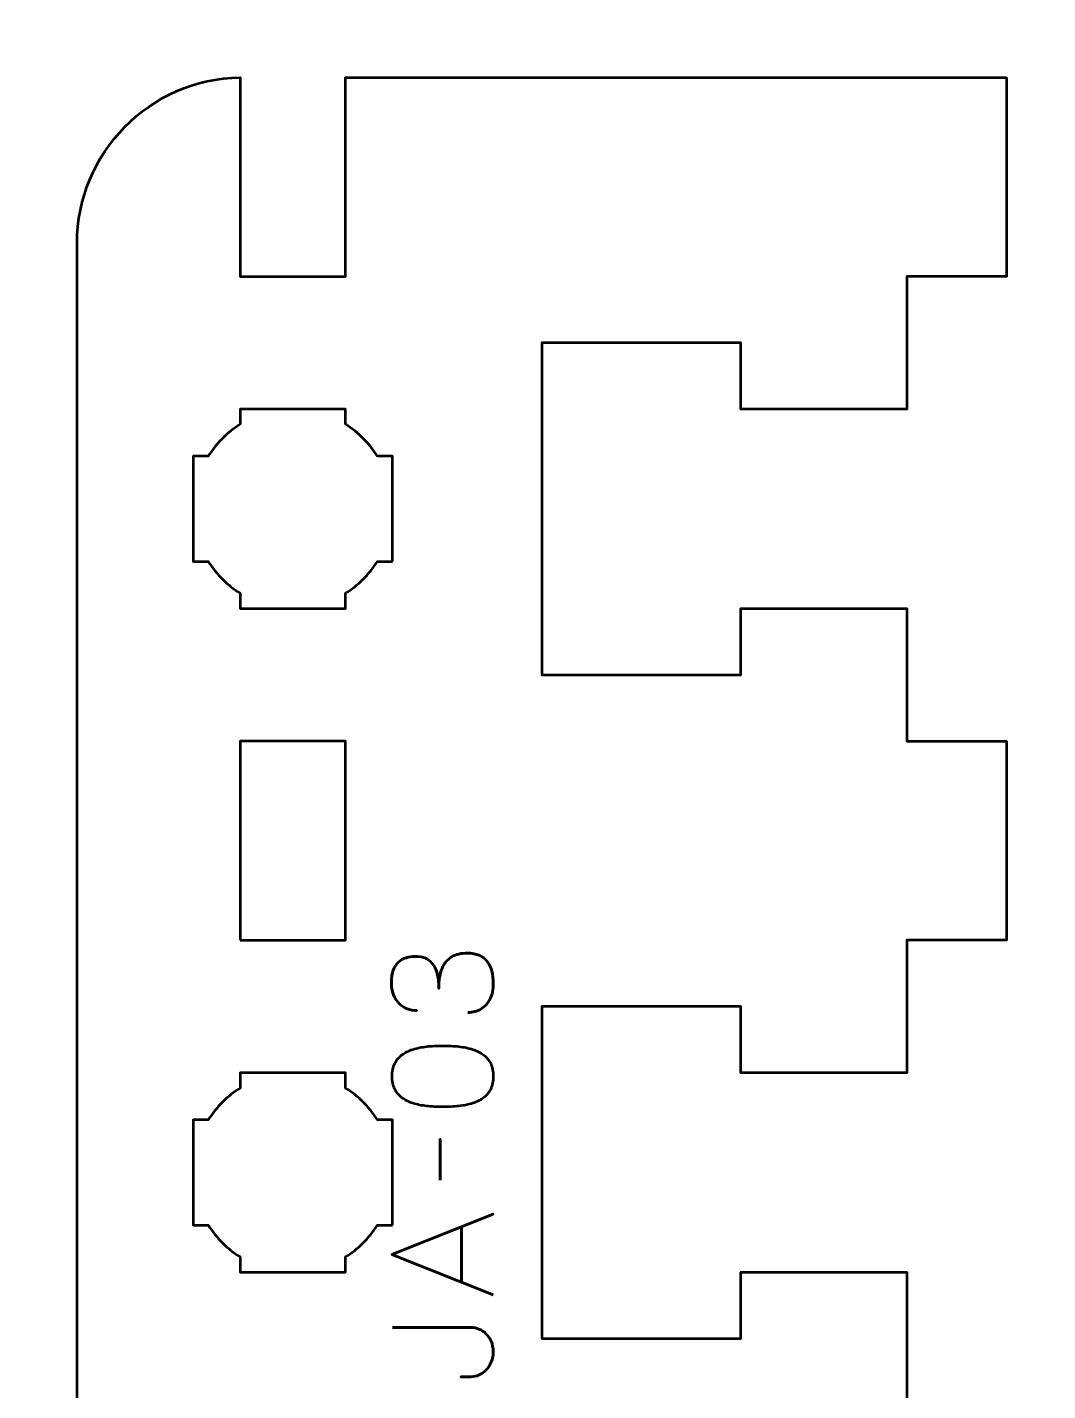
# Model space of a CAD drawing. Header units: centimetres. Extents: x -21 to 0, y -29.7 to 0.
# Drawn here: x -10.5 to -7.426, y -25.758 to -21.649 of the extents above; entities that cross this region are included whole.
import ezdxf

# ---------------------------------------------------------------- set-up
doc = ezdxf.new("R2010")
doc.units = ezdxf.units.CM
doc.header["$MEASUREMENT"] = 0
doc.layers.add('Layer 1', color=7, linetype='Continuous')

msp = doc.modelspace()

# ---------------------------------------------------------------- linework, layer by layer
at = {"layer": 'Layer 1', "color": 22, "lineweight": 53}
msp.add_open_spline([(-21.00003, -29.19995), (-21.00003, -29.19995), (-21.00003, -0.49992), (-21.00003, -0.49992), (-21.00003, -0.49992), (-21.00003, -0.22295), (-20.77694, 0.00004), (-20.49994, 0.00004), (-20.49994, 0.00004), (-20.49994, 0.00004), (-0.50008, 0.00004), (-0.50008, 0.00004), (-0.50008, 0.00004), (-0.22294, 0.00004), (0.00002, -0.22295), (0.00002, -0.49992), (0.00002, -0.49992), (0.00002, -0.49992), (0.00002, -29.19995), (0.00002, -29.19995), (0.00002, -29.19995), (0.00002, -29.47695), (-0.22294, -29.70004), (-0.50008, -29.70004), (-0.50008, -29.70004), (-0.50008, -29.70004), (-20.49994, -29.70004), (-20.49994, -29.70004), (-20.49994, -29.70004), (-20.77694, -29.70004), (-21.00003, -29.47695), (-21.00003, -29.19995)], degree=3, knots=[0, 0, 0, 0, 0.125, 0.125, 0.125, 0.125, 0.25, 0.25, 0.25, 0.25, 0.375, 0.375, 0.375, 0.375, 0.5, 0.5, 0.5, 0.5, 0.625, 0.625, 0.625, 0.625, 0.75, 0.75, 0.75, 0.75, 0.875, 0.875, 0.875, 0.875, 1, 1, 1, 1], dxfattribs=at)
at = {"layer": 'Layer 1', "color": 114, "lineweight": 53}
msp.add_open_spline([(-7.55, -21.80006), (-7.55, -21.80006), (-7.85, -21.80006), (-7.85, -21.80006), (-7.85, -21.80006), (-7.85, -21.80006), (-7.84999, -21.80006), (-7.84999, -21.80006), (-7.84999, -21.80006), (-7.84999, -21.80006), (-9.54125, -21.80006), (-9.54125, -21.80006), (-9.54125, -21.80006), (-9.54125, -21.80006), (-9.54125, -22.40006), (-9.54125, -22.40006), (-9.54125, -22.40006), (-9.54125, -22.40006), (-9.85875, -22.40006), (-9.85875, -22.40006), (-9.85875, -22.40006), (-9.85875, -22.40006), (-9.85875, -21.80017), (-9.85875, -21.80017), (-9.85875, -21.80017), (-10.1308, -21.80484), (-10.35, -22.0269), (-10.35, -22.30006), (-10.35, -22.30006), (-10.35, -22.30006), (-10.35, -27.90005), (-10.35, -27.90005), (-10.35, -27.90005), (-10.35, -28.17321), (-10.1308, -28.39527), (-9.85875, -28.39994), (-9.85875, -28.39994), (-9.85875, -28.39994), (-9.85875, -27.80005), (-9.85875, -27.80005), (-9.85875, -27.80005), (-9.85875, -27.80005), (-9.54125, -27.80005), (-9.54125, -27.80005), (-9.54125, -27.80005), (-9.54125, -27.80005), (-9.54125, -28.39812), (-9.54125, -28.39812), (-9.54125, -28.39812), (-9.54125, -28.39812), (-7.55, -28.38755), (-7.55, -28.38755), (-7.55, -28.38755), (-7.55, -28.38755), (-7.55, -27.80005), (-7.55, -27.80005), (-7.55, -27.80005), (-7.55, -27.80005), (-7.85, -27.80005), (-7.85, -27.80005), (-7.85, -27.80005), (-7.85, -27.80005), (-7.85, -27.40005), (-7.85, -27.40005), (-7.85, -27.40005), (-7.85, -27.40005), (-8.35, -27.40005), (-8.35, -27.40005), (-8.35, -27.40005), (-8.35, -27.40005), (-8.35001, -27.60005), (-8.35001, -27.60005), (-8.35001, -27.60005), (-8.35001, -27.60005), (-8.95, -27.60005), (-8.95, -27.60005), (-8.95, -27.60005), (-8.95, -27.21672), (-8.95, -26.98338), (-8.95, -26.60005), (-8.95, -26.60005), (-8.95, -26.60005), (-8.35001, -26.60005), (-8.35001, -26.60005), (-8.35001, -26.60005), (-8.35001, -26.60005), (-8.35, -26.80005), (-8.35, -26.80005), (-8.35, -26.80005), (-8.35, -26.80005), (-7.84999, -26.80005), (-7.84999, -26.80005), (-7.84999, -26.80005), (-7.84999, -26.80005), (-7.85, -26.40005), (-7.85, -26.40005), (-7.85, -26.40005), (-7.85, -26.40005), (-7.55, -26.40005), (-7.55, -26.40005), (-7.55, -26.40005), (-7.55, -26.40005), (-7.55, -25.80005), (-7.55, -25.80005), (-7.55, -25.80005), (-7.55, -25.80005), (-7.85, -25.80005), (-7.85, -25.80005), (-7.85, -25.80005), (-7.85, -25.80005), (-7.85, -25.40005), (-7.85, -25.40005), (-7.85, -25.40005), (-7.85, -25.40005), (-8.35, -25.40005), (-8.35, -25.40005), (-8.35, -25.40005), (-8.35, -25.40005), (-8.35001, -25.60005), (-8.35001, -25.60005), (-8.35001, -25.60005), (-8.35001, -25.60005), (-8.95, -25.60005), (-8.95, -25.60005), (-8.95, -25.60005), (-8.95, -25.21672), (-8.95, -24.98339), (-8.95, -24.60006), (-8.95, -24.60006), (-8.95, -24.60006), (-8.35001, -24.60006), (-8.35001, -24.60006), (-8.35001, -24.60006), (-8.35001, -24.60006), (-8.35, -24.80006), (-8.35, -24.80006), (-8.35, -24.80006), (-8.35, -24.80006), (-7.84999, -24.80006), (-7.84999, -24.80006), (-7.84999, -24.80006), (-7.84999, -24.80006), (-7.85, -24.40006), (-7.85, -24.40006), (-7.85, -24.40006), (-7.85, -24.40006), (-7.55, -24.40006), (-7.55, -24.40006), (-7.55, -24.40006), (-7.55, -24.40006), (-7.55, -23.80006), (-7.55, -23.80006), (-7.55, -23.80006), (-7.55, -23.80006), (-7.85, -23.80006), (-7.85, -23.80006), (-7.85, -23.80006), (-7.85, -23.80006), (-7.85, -23.40006), (-7.85, -23.40006), (-7.85, -23.40006), (-7.85, -23.40006), (-8.35, -23.40006), (-8.35, -23.40006), (-8.35, -23.40006), (-8.35, -23.40006), (-8.35001, -23.60006), (-8.35001, -23.60006), (-8.35001, -23.60006), (-8.35001, -23.60006), (-8.95, -23.60006), (-8.95, -23.60006), (-8.95, -23.60006), (-8.95, -23.21673), (-8.95, -22.98339), (-8.95, -22.60006), (-8.95, -22.60006), (-8.95, -22.60006), (-8.35001, -22.60006), (-8.35001, -22.60006), (-8.35001, -22.60006), (-8.35001, -22.60006), (-8.35, -22.80006), (-8.35, -22.80006), (-8.35, -22.80006), (-8.35, -22.80006), (-7.84999, -22.80006), (-7.84999, -22.80006), (-7.84999, -22.80006), (-7.84999, -22.80006), (-7.85, -22.40006), (-7.85, -22.40006), (-7.85, -22.40006), (-7.85, -22.40006), (-7.55, -22.40006), (-7.55, -22.40006), (-7.55, -22.40006), (-7.55, -22.40006), (-7.55, -21.80006), (-7.55, -21.80006)], degree=3, knots=[0, 0, 0, 0, 0.02, 0.02, 0.02, 0.02, 0.04, 0.04, 0.04, 0.04, 0.06, 0.06, 0.06, 0.06, 0.08, 0.08, 0.08, 0.08, 0.1, 0.1, 0.1, 0.1, 0.12, 0.12, 0.12, 0.12, 0.14, 0.14, 0.14, 0.14, 0.16, 0.16, 0.16, 0.16, 0.18, 0.18, 0.18, 0.18, 0.2, 0.2, 0.2, 0.2, 0.22, 0.22, 0.22, 0.22, 0.24, 0.24, 0.24, 0.24, 0.26, 0.26, 0.26, 0.26, 0.28, 0.28, 0.28, 0.28, 0.3, 0.3, 0.3, 0.3, 0.32, 0.32, 0.32, 0.32, 0.34, 0.34, 0.34, 0.34, 0.36, 0.36, 0.36, 0.36, 0.38, 0.38, 0.38, 0.38, 0.4, 0.4, 0.4, 0.4, 0.42, 0.42, 0.42, 0.42, 0.44, 0.44, 0.44, 0.44, 0.46, 0.46, 0.46, 0.46, 0.48, 0.48, 0.48, 0.48, 0.5, 0.5, 0.5, 0.5, 0.52, 0.52, 0.52, 0.52, 0.54, 0.54, 0.54, 0.54, 0.56, 0.56, 0.56, 0.56, 0.58, 0.58, 0.58, 0.58, 0.6, 0.6, 0.6, 0.6, 0.62, 0.62, 0.62, 0.62, 0.64, 0.64, 0.64, 0.64, 0.66, 0.66, 0.66, 0.66, 0.68, 0.68, 0.68, 0.68, 0.7, 0.7, 0.7, 0.7, 0.72, 0.72, 0.72, 0.72, 0.74, 0.74, 0.74, 0.74, 0.76, 0.76, 0.76, 0.76, 0.78, 0.78, 0.78, 0.78, 0.8, 0.8, 0.8, 0.8, 0.82, 0.82, 0.82, 0.82, 0.84, 0.84, 0.84, 0.84, 0.86, 0.86, 0.86, 0.86, 0.88, 0.88, 0.88, 0.88, 0.9, 0.9, 0.9, 0.9, 0.92, 0.92, 0.92, 0.92, 0.94, 0.94, 0.94, 0.94, 0.96, 0.96, 0.96, 0.96, 0.98, 0.98, 0.98, 0.98, 1, 1, 1, 1], dxfattribs=at)
at = {"layer": 'Layer 1', "color": 250, "lineweight": 53}
for points, knots in [([(-9.4, -23.25881), (-9.4, -23.25881), (-9.44544, -23.25881), (-9.44544, -23.25881), (-9.44544, -23.25881), (-9.46967, -23.29757), (-9.5025, -23.33039), (-9.54125, -23.35462), (-9.54125, -23.35462), (-9.54125, -23.35462), (-9.54125, -23.40006), (-9.54125, -23.40006), (-9.54125, -23.40006), (-9.54125, -23.40006), (-9.7, -23.40006), (-9.7, -23.40006), (-9.7, -23.40006), (-9.7, -23.40006), (-9.85875, -23.40006), (-9.85875, -23.40006), (-9.85875, -23.40006), (-9.85875, -23.40006), (-9.85875, -23.35462), (-9.85875, -23.35462), (-9.85875, -23.35462), (-9.8975, -23.33039), (-9.93033, -23.29757), (-9.95456, -23.25881), (-9.95456, -23.25881), (-9.95456, -23.25881), (-10, -23.25881), (-10, -23.25881), (-10, -23.25881), (-10, -23.25881), (-10, -23.10006), (-10, -23.10006), (-10, -23.10006), (-10, -23.10006), (-10, -22.94131), (-10, -22.94131), (-10, -22.94131), (-10, -22.94131), (-9.95456, -22.94131), (-9.95456, -22.94131), (-9.95456, -22.94131), (-9.93033, -22.90255), (-9.8975, -22.86973), (-9.85875, -22.8455), (-9.85875, -22.8455), (-9.85875, -22.8455), (-9.85875, -22.80006), (-9.85875, -22.80006), (-9.85875, -22.80006), (-9.85875, -22.80006), (-9.7, -22.80006), (-9.7, -22.80006), (-9.7, -22.80006), (-9.7, -22.80006), (-9.54125, -22.80006), (-9.54125, -22.80006), (-9.54125, -22.80006), (-9.54125, -22.80006), (-9.54125, -22.8455), (-9.54125, -22.8455), (-9.54125, -22.8455), (-9.5025, -22.86973), (-9.46967, -22.90255), (-9.44544, -22.94131), (-9.44544, -22.94131), (-9.44544, -22.94131), (-9.4, -22.94131), (-9.4, -22.94131), (-9.4, -22.94131), (-9.4, -22.94131), (-9.4, -23.10006), (-9.4, -23.10006), (-9.4, -23.10006), (-9.4, -23.10006), (-9.4, -23.25881), (-9.4, -23.25881)], [0, 0, 0, 0, 0.05, 0.05, 0.05, 0.05, 0.1, 0.1, 0.1, 0.1, 0.15, 0.15, 0.15, 0.15, 0.2, 0.2, 0.2, 0.2, 0.25, 0.25, 0.25, 0.25, 0.3, 0.3, 0.3, 0.3, 0.35, 0.35, 0.35, 0.35, 0.4, 0.4, 0.4, 0.4, 0.45, 0.45, 0.45, 0.45, 0.5, 0.5, 0.5, 0.5, 0.55, 0.55, 0.55, 0.55, 0.6, 0.6, 0.6, 0.6, 0.65, 0.65, 0.65, 0.65, 0.7, 0.7, 0.7, 0.7, 0.75, 0.75, 0.75, 0.75, 0.8, 0.8, 0.8, 0.8, 0.85, 0.85, 0.85, 0.85, 0.9, 0.9, 0.9, 0.9, 0.95, 0.95, 0.95, 0.95, 1, 1, 1, 1]), ([(-9.85875, -24.40006), (-9.85875, -24.40006), (-9.85875, -23.80006), (-9.85875, -23.80006), (-9.85875, -23.80006), (-9.85875, -23.80006), (-9.54125, -23.80006), (-9.54125, -23.80006), (-9.54125, -23.80006), (-9.54125, -23.80006), (-9.54125, -24.40006), (-9.54125, -24.40006), (-9.54125, -24.40006), (-9.54125, -24.40006), (-9.85875, -24.40006), (-9.85875, -24.40006)], [0, 0, 0, 0, 0.25, 0.25, 0.25, 0.25, 0.5, 0.5, 0.5, 0.5, 0.75, 0.75, 0.75, 0.75, 1, 1, 1, 1]), ([(-9.4, -25.2588), (-9.4, -25.2588), (-9.44544, -25.2588), (-9.44544, -25.2588), (-9.44544, -25.2588), (-9.46967, -25.29756), (-9.5025, -25.33038), (-9.54125, -25.35461), (-9.54125, -25.35461), (-9.54125, -25.35461), (-9.54125, -25.40005), (-9.54125, -25.40005), (-9.54125, -25.40005), (-9.54125, -25.40005), (-9.7, -25.40005), (-9.7, -25.40005), (-9.7, -25.40005), (-9.7, -25.40005), (-9.85875, -25.40005), (-9.85875, -25.40005), (-9.85875, -25.40005), (-9.85875, -25.40005), (-9.85875, -25.35461), (-9.85875, -25.35461), (-9.85875, -25.35461), (-9.8975, -25.33038), (-9.93033, -25.29756), (-9.95456, -25.2588), (-9.95456, -25.2588), (-9.95456, -25.2588), (-10, -25.2588), (-10, -25.2588), (-10, -25.2588), (-10, -25.2588), (-10, -25.10005), (-10, -25.10005), (-10, -25.10005), (-10, -25.10005), (-10, -24.94131), (-10, -24.94131), (-10, -24.94131), (-10, -24.94131), (-9.95456, -24.94131), (-9.95456, -24.94131), (-9.95456, -24.94131), (-9.93033, -24.90255), (-9.8975, -24.86973), (-9.85875, -24.8455), (-9.85875, -24.8455), (-9.85875, -24.8455), (-9.85875, -24.80006), (-9.85875, -24.80006), (-9.85875, -24.80006), (-9.85875, -24.80006), (-9.7, -24.80006), (-9.7, -24.80006), (-9.7, -24.80006), (-9.7, -24.80006), (-9.54125, -24.80006), (-9.54125, -24.80006), (-9.54125, -24.80006), (-9.54125, -24.80006), (-9.54125, -24.8455), (-9.54125, -24.8455), (-9.54125, -24.8455), (-9.5025, -24.86973), (-9.46967, -24.90255), (-9.44544, -24.94131), (-9.44544, -24.94131), (-9.44544, -24.94131), (-9.4, -24.94131), (-9.4, -24.94131), (-9.4, -24.94131), (-9.4, -24.94131), (-9.4, -25.10005), (-9.4, -25.10005), (-9.4, -25.10005), (-9.4, -25.10005), (-9.4, -25.2588), (-9.4, -25.2588)], [0, 0, 0, 0, 0.05, 0.05, 0.05, 0.05, 0.1, 0.1, 0.1, 0.1, 0.15, 0.15, 0.15, 0.15, 0.2, 0.2, 0.2, 0.2, 0.25, 0.25, 0.25, 0.25, 0.3, 0.3, 0.3, 0.3, 0.35, 0.35, 0.35, 0.35, 0.4, 0.4, 0.4, 0.4, 0.45, 0.45, 0.45, 0.45, 0.5, 0.5, 0.5, 0.5, 0.55, 0.55, 0.55, 0.55, 0.6, 0.6, 0.6, 0.6, 0.65, 0.65, 0.65, 0.65, 0.7, 0.7, 0.7, 0.7, 0.75, 0.75, 0.75, 0.75, 0.8, 0.8, 0.8, 0.8, 0.85, 0.85, 0.85, 0.85, 0.9, 0.9, 0.9, 0.9, 0.95, 0.95, 0.95, 0.95, 1, 1, 1, 1])]:
    msp.add_open_spline(points, degree=3, knots=knots, dxfattribs=at)
at = {"layer": 'Layer 1', "color": 30, "lineweight": 53}
for points, knots in [([(-9.17274, -24.61768), (-9.1575, -24.61761), (-9.14424, -24.61408), (-9.13274, -24.6071), (-9.13274, -24.6071), (-9.12131, -24.60011), (-9.11235, -24.59016), (-9.10593, -24.57718), (-9.10593, -24.57718), (-9.09951, -24.5642), (-9.09626, -24.54861), (-9.09612, -24.53047), (-9.09612, -24.53047), (-9.09612, -24.51686), (-9.09753, -24.50451), (-9.10049, -24.49329), (-9.10049, -24.49329), (-9.10346, -24.48214), (-9.10804, -24.47255), (-9.11432, -24.46443), (-9.11432, -24.46443), (-9.1206, -24.45632), (-9.12872, -24.45011), (-9.13859, -24.44567), (-9.13859, -24.44567), (-9.14854, -24.44129), (-9.16047, -24.43911), (-9.17444, -24.43904), (-9.17444, -24.43904), (-9.19306, -24.43896), (-9.2088, -24.44277), (-9.22157, -24.45032), (-9.22157, -24.45032), (-9.23434, -24.45787), (-9.24393, -24.46959), (-9.25049, -24.48532), (-9.25049, -24.48532), (-9.25706, -24.50105), (-9.26037, -24.52123), (-9.26037, -24.54571), (-9.26037, -24.54571), (-9.2603, -24.52744), (-9.26199, -24.51213), (-9.26545, -24.49964), (-9.26545, -24.49964), (-9.26891, -24.48722), (-9.27378, -24.47728), (-9.28013, -24.4698), (-9.28013, -24.4698), (-9.28641, -24.46232), (-9.29389, -24.45689), (-9.30249, -24.45364), (-9.30249, -24.45364), (-9.31103, -24.45032), (-9.32041, -24.4487), (-9.33064, -24.44877), (-9.33064, -24.44877), (-9.34088, -24.4487), (-9.35033, -24.45011), (-9.35908, -24.45293), (-9.35908, -24.45293), (-9.36783, -24.45569), (-9.37552, -24.4602), (-9.38208, -24.46634), (-9.38208, -24.46634), (-9.38864, -24.47248), (-9.39379, -24.48059), (-9.39746, -24.49054), (-9.39746, -24.49054), (-9.40113, -24.50056), (-9.40296, -24.51277), (-9.40303, -24.52709), (-9.40303, -24.52709), (-9.40296, -24.54134), (-9.40085, -24.55383), (-9.39675, -24.56441), (-9.39675, -24.56441), (-9.39266, -24.57507), (-9.38709, -24.58381), (-9.37996, -24.59087), (-9.37996, -24.59087), (-9.37284, -24.59785), (-9.36472, -24.60308), (-9.35555, -24.60653), (-9.35555, -24.60653), (-9.34638, -24.61006), (-9.33664, -24.61175), (-9.32641, -24.61175), (-9.32641, -24.61175), (-9.33664, -24.61175), (-9.34638, -24.61006), (-9.35555, -24.60653), (-9.35555, -24.60653), (-9.36472, -24.60308), (-9.37284, -24.59785), (-9.37996, -24.59087), (-9.37996, -24.59087), (-9.38709, -24.58381), (-9.39266, -24.57507), (-9.39675, -24.56441), (-9.39675, -24.56441), (-9.40085, -24.55383), (-9.40296, -24.54134), (-9.40303, -24.52709), (-9.40303, -24.52709), (-9.40296, -24.51277), (-9.40113, -24.50056), (-9.39746, -24.49054), (-9.39746, -24.49054), (-9.39379, -24.48059), (-9.38864, -24.47248), (-9.38208, -24.46634), (-9.38208, -24.46634), (-9.37552, -24.4602), (-9.36783, -24.45569), (-9.35908, -24.45293), (-9.35908, -24.45293), (-9.35033, -24.45011), (-9.34088, -24.4487), (-9.33064, -24.44877), (-9.33064, -24.44877), (-9.32041, -24.4487), (-9.31103, -24.45032), (-9.30249, -24.45364), (-9.30249, -24.45364), (-9.29389, -24.45689), (-9.28641, -24.46232), (-9.28013, -24.4698), (-9.28013, -24.4698), (-9.27378, -24.47728), (-9.26891, -24.48722), (-9.26545, -24.49964), (-9.26545, -24.49964), (-9.26199, -24.51213), (-9.2603, -24.52744), (-9.26037, -24.54571), (-9.26037, -24.54571), (-9.26037, -24.52123), (-9.25706, -24.50105), (-9.25049, -24.48532), (-9.25049, -24.48532), (-9.24393, -24.46959), (-9.23434, -24.45787), (-9.22157, -24.45032), (-9.22157, -24.45032), (-9.2088, -24.44277), (-9.19306, -24.43896), (-9.17444, -24.43904), (-9.17444, -24.43904), (-9.16047, -24.43911), (-9.14854, -24.44129), (-9.13859, -24.44567), (-9.13859, -24.44567), (-9.12872, -24.45011), (-9.1206, -24.45632), (-9.11432, -24.46443), (-9.11432, -24.46443), (-9.10804, -24.47255), (-9.10346, -24.48214), (-9.10049, -24.49329), (-9.10049, -24.49329), (-9.09753, -24.50451), (-9.09612, -24.51686), (-9.09612, -24.53047), (-9.09612, -24.53047), (-9.09626, -24.54861), (-9.09951, -24.5642), (-9.10593, -24.57718), (-9.10593, -24.57718), (-9.11235, -24.59016), (-9.12131, -24.60011), (-9.13274, -24.6071), (-9.13274, -24.6071), (-9.14424, -24.61408), (-9.1575, -24.61761), (-9.17274, -24.61768)], [0, 0, 0, 0, 0.0227273, 0.0227273, 0.0227273, 0.0227273, 0.0454545, 0.0454545, 0.0454545, 0.0454545, 0.0681818, 0.0681818, 0.0681818, 0.0681818, 0.0909091, 0.0909091, 0.0909091, 0.0909091, 0.1136364, 0.1136364, 0.1136364, 0.1136364, 0.1363636, 0.1363636, 0.1363636, 0.1363636, 0.1590909, 0.1590909, 0.1590909, 0.1590909, 0.1818182, 0.1818182, 0.1818182, 0.1818182, 0.2045455, 0.2045455, 0.2045455, 0.2045455, 0.2272727, 0.2272727, 0.2272727, 0.2272727, 0.25, 0.25, 0.25, 0.25, 0.2727273, 0.2727273, 0.2727273, 0.2727273, 0.2954545, 0.2954545, 0.2954545, 0.2954545, 0.3181818, 0.3181818, 0.3181818, 0.3181818, 0.3409091, 0.3409091, 0.3409091, 0.3409091, 0.3636364, 0.3636364, 0.3636364, 0.3636364, 0.3863636, 0.3863636, 0.3863636, 0.3863636, 0.4090909, 0.4090909, 0.4090909, 0.4090909, 0.4318182, 0.4318182, 0.4318182, 0.4318182, 0.4545455, 0.4545455, 0.4545455, 0.4545455, 0.4772727, 0.4772727, 0.4772727, 0.4772727, 0.5, 0.5, 0.5, 0.5, 0.5227273, 0.5227273, 0.5227273, 0.5227273, 0.5454545, 0.5454545, 0.5454545, 0.5454545, 0.5681818, 0.5681818, 0.5681818, 0.5681818, 0.5909091, 0.5909091, 0.5909091, 0.5909091, 0.6136364, 0.6136364, 0.6136364, 0.6136364, 0.6363636, 0.6363636, 0.6363636, 0.6363636, 0.6590909, 0.6590909, 0.6590909, 0.6590909, 0.6818182, 0.6818182, 0.6818182, 0.6818182, 0.7045455, 0.7045455, 0.7045455, 0.7045455, 0.7272727, 0.7272727, 0.7272727, 0.7272727, 0.75, 0.75, 0.75, 0.75, 0.7727273, 0.7727273, 0.7727273, 0.7727273, 0.7954545, 0.7954545, 0.7954545, 0.7954545, 0.8181818, 0.8181818, 0.8181818, 0.8181818, 0.8409091, 0.8409091, 0.8409091, 0.8409091, 0.8636364, 0.8636364, 0.8636364, 0.8636364, 0.8863636, 0.8863636, 0.8863636, 0.8863636, 0.9090909, 0.9090909, 0.9090909, 0.9090909, 0.9318182, 0.9318182, 0.9318182, 0.9318182, 0.9545455, 0.9545455, 0.9545455, 0.9545455, 0.9772727, 0.9772727, 0.9772727, 0.9772727, 1, 1, 1, 1]), ([(-9.09612, -24.81029), (-9.09619, -24.79548), (-9.0988, -24.78271), (-9.10388, -24.77205), (-9.10388, -24.77205), (-9.10896, -24.76147), (-9.11623, -24.75265), (-9.12547, -24.7456), (-9.12547, -24.7456), (-9.13478, -24.73861), (-9.14579, -24.73311), (-9.15849, -24.72902), (-9.15849, -24.72902), (-9.17119, -24.72499), (-9.18509, -24.7221), (-9.20033, -24.72048), (-9.20033, -24.72048), (-9.21557, -24.71878), (-9.23159, -24.71794), (-9.24852, -24.71801), (-9.24852, -24.71801), (-9.26538, -24.71794), (-9.2814, -24.71878), (-9.29657, -24.72048), (-9.29657, -24.72048), (-9.31174, -24.7221), (-9.32571, -24.72499), (-9.33841, -24.72902), (-9.33841, -24.72902), (-9.35104, -24.73311), (-9.36204, -24.73861), (-9.37143, -24.7456), (-9.37143, -24.7456), (-9.38074, -24.75265), (-9.38801, -24.76147), (-9.39309, -24.77205), (-9.39309, -24.77205), (-9.39824, -24.78271), (-9.40085, -24.79548), (-9.40092, -24.81029), (-9.40092, -24.81029), (-9.40085, -24.82511), (-9.39824, -24.83788), (-9.39309, -24.84854), (-9.39309, -24.84854), (-9.38801, -24.85912), (-9.38074, -24.86794), (-9.37143, -24.87499), (-9.37143, -24.87499), (-9.36204, -24.88198), (-9.35104, -24.88748), (-9.33841, -24.89157), (-9.33841, -24.89157), (-9.32571, -24.8956), (-9.31174, -24.89849), (-9.29657, -24.90011), (-9.29657, -24.90011), (-9.2814, -24.9018), (-9.26538, -24.90265), (-9.24852, -24.90258), (-9.24852, -24.90258), (-9.23159, -24.90265), (-9.21557, -24.9018), (-9.20033, -24.90011), (-9.20033, -24.90011), (-9.18509, -24.89849), (-9.17119, -24.8956), (-9.15849, -24.89157), (-9.15849, -24.89157), (-9.14579, -24.88748), (-9.13478, -24.88198), (-9.12547, -24.87499), (-9.12547, -24.87499), (-9.11623, -24.86794), (-9.10896, -24.85912), (-9.10388, -24.84854), (-9.10388, -24.84854), (-9.0988, -24.83788), (-9.09619, -24.82511), (-9.09612, -24.81029)], [0, 0, 0, 0, 0.05, 0.05, 0.05, 0.05, 0.1, 0.1, 0.1, 0.1, 0.15, 0.15, 0.15, 0.15, 0.2, 0.2, 0.2, 0.2, 0.25, 0.25, 0.25, 0.25, 0.3, 0.3, 0.3, 0.3, 0.35, 0.35, 0.35, 0.35, 0.4, 0.4, 0.4, 0.4, 0.45, 0.45, 0.45, 0.45, 0.5, 0.5, 0.5, 0.5, 0.55, 0.55, 0.55, 0.55, 0.6, 0.6, 0.6, 0.6, 0.65, 0.65, 0.65, 0.65, 0.7, 0.7, 0.7, 0.7, 0.75, 0.75, 0.75, 0.75, 0.8, 0.8, 0.8, 0.8, 0.85, 0.85, 0.85, 0.85, 0.9, 0.9, 0.9, 0.9, 0.95, 0.95, 0.95, 0.95, 1, 1, 1, 1]), ([(-9.09612, -24.81029), (-9.09619, -24.79548), (-9.0988, -24.78271), (-9.10388, -24.77205), (-9.10388, -24.77205), (-9.10896, -24.76147), (-9.11623, -24.75265), (-9.12547, -24.7456), (-9.12547, -24.7456), (-9.13478, -24.73861), (-9.14579, -24.73311), (-9.15849, -24.72902), (-9.15849, -24.72902), (-9.17119, -24.72499), (-9.18509, -24.7221), (-9.20033, -24.72048), (-9.20033, -24.72048), (-9.21557, -24.71878), (-9.23159, -24.71794), (-9.24852, -24.71801), (-9.24852, -24.71801), (-9.26538, -24.71794), (-9.2814, -24.71878), (-9.29657, -24.72048), (-9.29657, -24.72048), (-9.31174, -24.7221), (-9.32571, -24.72499), (-9.33841, -24.72902), (-9.33841, -24.72902), (-9.35104, -24.73311), (-9.36204, -24.73861), (-9.37143, -24.7456), (-9.37143, -24.7456), (-9.38074, -24.75265), (-9.38801, -24.76147), (-9.39309, -24.77205), (-9.39309, -24.77205), (-9.39824, -24.78271), (-9.40085, -24.79548), (-9.40092, -24.81029), (-9.40092, -24.81029), (-9.40085, -24.82511), (-9.39824, -24.83788), (-9.39309, -24.84854), (-9.39309, -24.84854), (-9.38801, -24.85912), (-9.38074, -24.86794), (-9.37143, -24.87499), (-9.37143, -24.87499), (-9.36204, -24.88198), (-9.35104, -24.88748), (-9.33841, -24.89157), (-9.33841, -24.89157), (-9.32571, -24.8956), (-9.31174, -24.89849), (-9.29657, -24.90011), (-9.29657, -24.90011), (-9.2814, -24.9018), (-9.26538, -24.90265), (-9.24852, -24.90258), (-9.24852, -24.90258), (-9.23159, -24.90265), (-9.21557, -24.9018), (-9.20033, -24.90011), (-9.20033, -24.90011), (-9.18509, -24.89849), (-9.17119, -24.8956), (-9.15849, -24.89157), (-9.15849, -24.89157), (-9.14579, -24.88748), (-9.13478, -24.88198), (-9.12547, -24.87499), (-9.12547, -24.87499), (-9.11623, -24.86794), (-9.10896, -24.85912), (-9.10388, -24.84854), (-9.10388, -24.84854), (-9.0988, -24.83788), (-9.09619, -24.82511), (-9.09612, -24.81029)], [0, 0, 0, 0, 0.05, 0.05, 0.05, 0.05, 0.1, 0.1, 0.1, 0.1, 0.15, 0.15, 0.15, 0.15, 0.2, 0.2, 0.2, 0.2, 0.25, 0.25, 0.25, 0.25, 0.3, 0.3, 0.3, 0.3, 0.35, 0.35, 0.35, 0.35, 0.4, 0.4, 0.4, 0.4, 0.45, 0.45, 0.45, 0.45, 0.5, 0.5, 0.5, 0.5, 0.55, 0.55, 0.55, 0.55, 0.6, 0.6, 0.6, 0.6, 0.65, 0.65, 0.65, 0.65, 0.7, 0.7, 0.7, 0.7, 0.75, 0.75, 0.75, 0.75, 0.8, 0.8, 0.8, 0.8, 0.85, 0.85, 0.85, 0.85, 0.9, 0.9, 0.9, 0.9, 0.95, 0.95, 0.95, 0.95, 1, 1, 1, 1]), ([(-9.25572, -25.12271), (-9.25572, -25.12271), (-9.25572, -24.99952), (-9.25572, -24.99952), (-9.25572, -24.99952), (-9.25572, -24.99952), (-9.25572, -25.12271), (-9.25572, -25.12271)], [0, 0, 0, 0, 0.5, 0.5, 0.5, 0.5, 1, 1, 1, 1]), ([(-9.09612, -25.46857), (-9.09612, -25.46857), (-9.40134, -25.3475), (-9.40134, -25.3475), (-9.40134, -25.3475), (-9.40134, -25.3475), (-9.09612, -25.226), (-9.09612, -25.226), (-9.09612, -25.226), (-9.09612, -25.226), (-9.40134, -25.3475), (-9.40134, -25.3475), (-9.40134, -25.3475), (-9.40134, -25.3475), (-9.09612, -25.46857), (-9.09612, -25.46857)], [0, 0, 0, 0, 0.25, 0.25, 0.25, 0.25, 0.5, 0.5, 0.5, 0.5, 0.75, 0.75, 0.75, 0.75, 1, 1, 1, 1]), ([(-9.19222, -25.43047), (-9.19222, -25.43047), (-9.19222, -25.26453), (-9.19222, -25.26453), (-9.19222, -25.26453), (-9.19222, -25.26453), (-9.19222, -25.43047), (-9.19222, -25.43047)], [0, 0, 0, 0, 0.5, 0.5, 0.5, 0.5, 1, 1, 1, 1]), ([(-9.39965, -25.56678), (-9.39965, -25.56678), (-9.16258, -25.5672), (-9.16258, -25.5672), (-9.16258, -25.5672), (-9.15482, -25.5672), (-9.14713, -25.56883), (-9.13937, -25.57193), (-9.13937, -25.57193), (-9.13168, -25.57511), (-9.12455, -25.57976), (-9.11813, -25.5859), (-9.11813, -25.5859), (-9.11164, -25.59211), (-9.10649, -25.59966), (-9.10254, -25.60862), (-9.10254, -25.60862), (-9.09866, -25.61765), (-9.09661, -25.62795), (-9.09654, -25.63959), (-9.09654, -25.63959), (-9.09654, -25.65124), (-9.09845, -25.66175), (-9.10219, -25.67106), (-9.10219, -25.67106), (-9.106, -25.68038), (-9.11108, -25.68835), (-9.1175, -25.69491), (-9.1175, -25.69491), (-9.12392, -25.70154), (-9.13097, -25.70655), (-9.13881, -25.71008), (-9.13881, -25.71008), (-9.14664, -25.71361), (-9.15454, -25.71537), (-9.16258, -25.71537), (-9.16258, -25.71537), (-9.16258, -25.71537), (-9.19391, -25.71537), (-9.19391, -25.71537), (-9.19391, -25.71537), (-9.19391, -25.71537), (-9.16258, -25.71537), (-9.16258, -25.71537), (-9.16258, -25.71537), (-9.15454, -25.71537), (-9.14664, -25.71361), (-9.13881, -25.71008), (-9.13881, -25.71008), (-9.13097, -25.70655), (-9.12392, -25.70154), (-9.1175, -25.69491), (-9.1175, -25.69491), (-9.11108, -25.68835), (-9.106, -25.68038), (-9.10219, -25.67106), (-9.10219, -25.67106), (-9.09845, -25.66175), (-9.09654, -25.65124), (-9.09654, -25.63959), (-9.09654, -25.63959), (-9.09661, -25.62795), (-9.09866, -25.61765), (-9.10254, -25.60862), (-9.10254, -25.60862), (-9.10649, -25.59966), (-9.11164, -25.59211), (-9.11813, -25.5859), (-9.11813, -25.5859), (-9.12455, -25.57976), (-9.13168, -25.57511), (-9.13937, -25.57193), (-9.13937, -25.57193), (-9.14713, -25.56883), (-9.15482, -25.5672), (-9.16258, -25.5672), (-9.16258, -25.5672), (-9.16258, -25.5672), (-9.39965, -25.56678), (-9.39965, -25.56678)], [0, 0, 0, 0, 0.05, 0.05, 0.05, 0.05, 0.1, 0.1, 0.1, 0.1, 0.15, 0.15, 0.15, 0.15, 0.2, 0.2, 0.2, 0.2, 0.25, 0.25, 0.25, 0.25, 0.3, 0.3, 0.3, 0.3, 0.35, 0.35, 0.35, 0.35, 0.4, 0.4, 0.4, 0.4, 0.45, 0.45, 0.45, 0.45, 0.5, 0.5, 0.5, 0.5, 0.55, 0.55, 0.55, 0.55, 0.6, 0.6, 0.6, 0.6, 0.65, 0.65, 0.65, 0.65, 0.7, 0.7, 0.7, 0.7, 0.75, 0.75, 0.75, 0.75, 0.8, 0.8, 0.8, 0.8, 0.85, 0.85, 0.85, 0.85, 0.9, 0.9, 0.9, 0.9, 0.95, 0.95, 0.95, 0.95, 1, 1, 1, 1])]:
    msp.add_open_spline(points, degree=3, knots=knots, dxfattribs=at)

doc.saveas('drawing.dxf')
